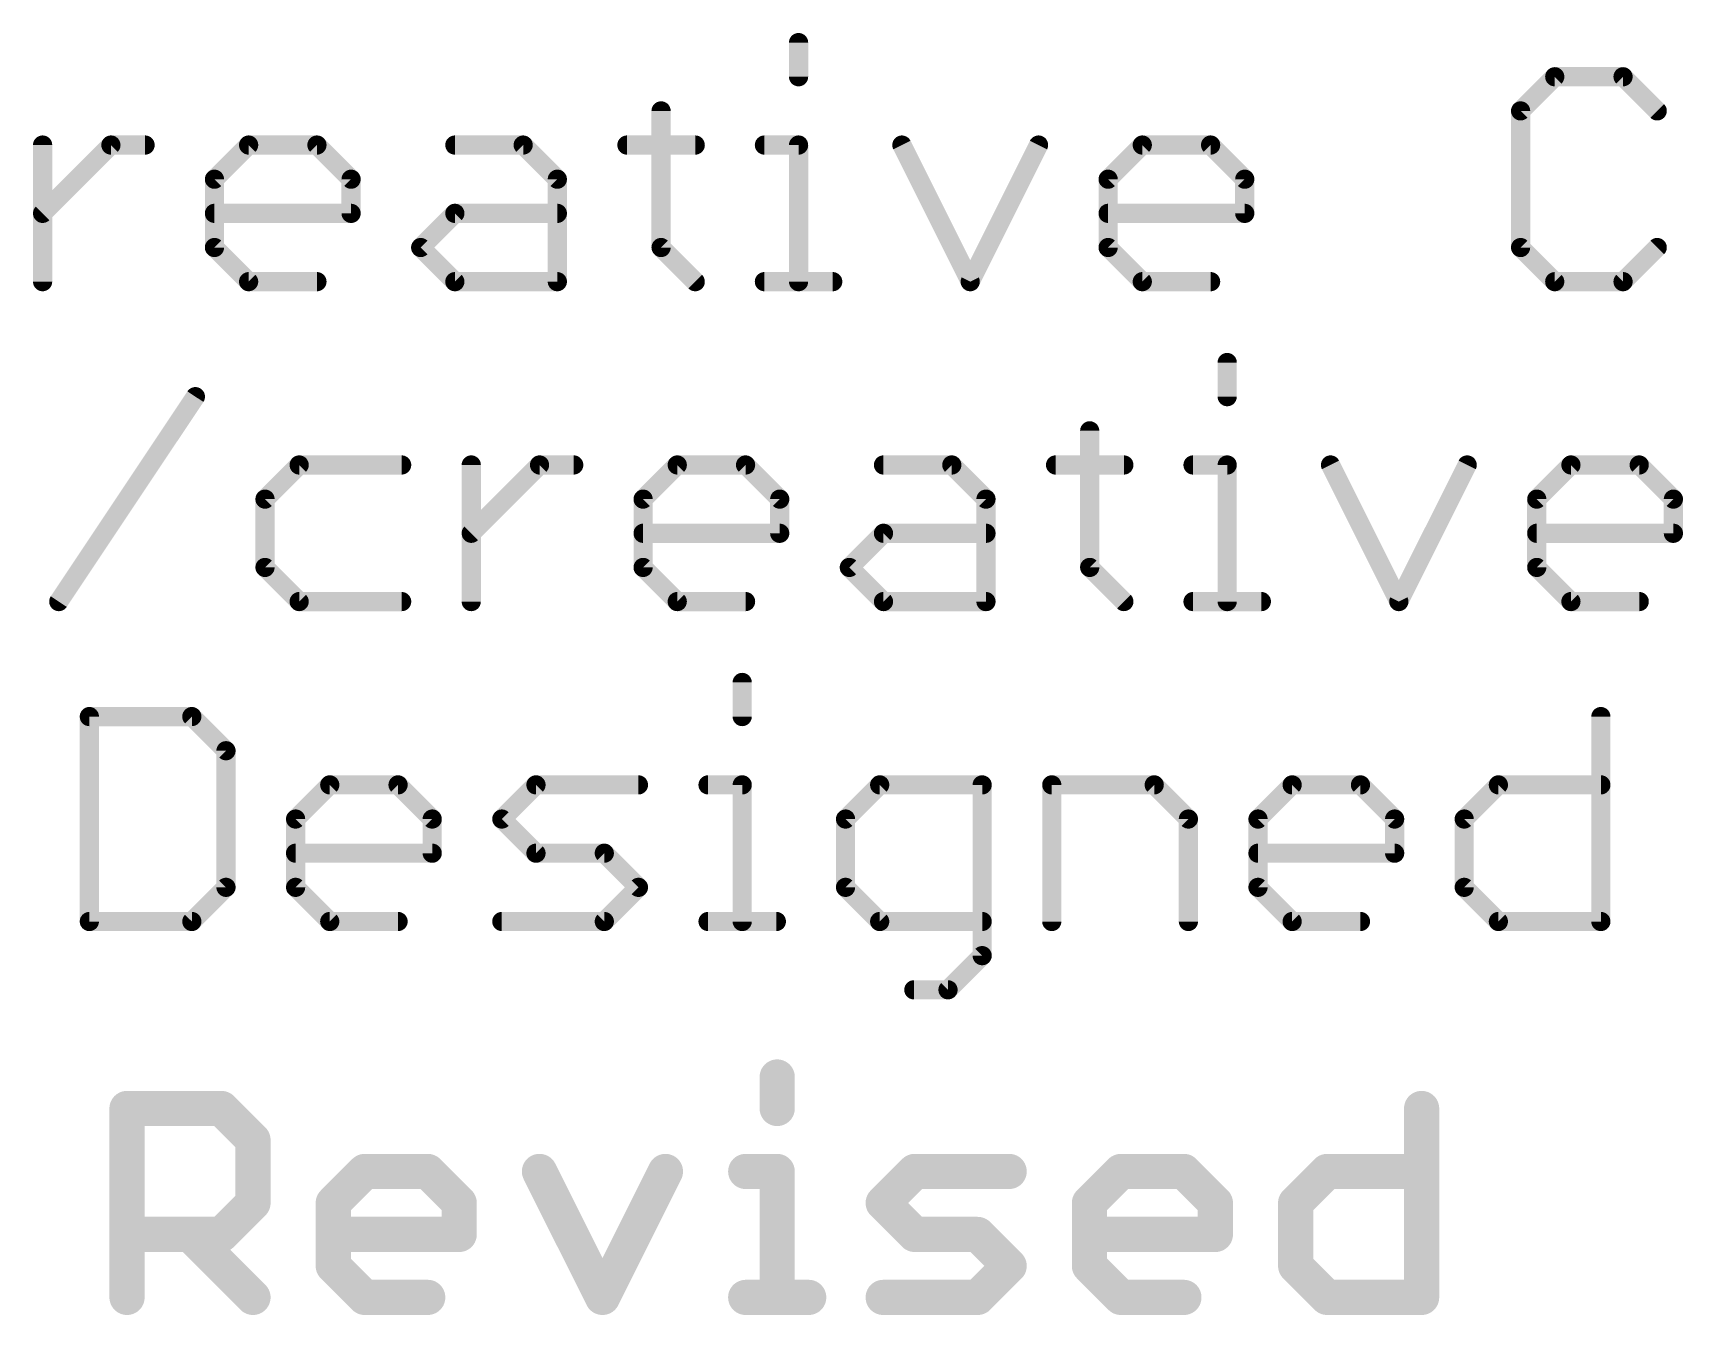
# Model space of a CAD drawing. Extents: x -119 to 13, y -18 to 17.
# Drawn here: x -87.22 to -74.12, y -3.05 to 7.13 of the extents above; entities that cross this region are included whole.
import ezdxf

# ---------------------------------------------------------------- set-up
doc = ezdxf.new("R2010")
doc.units = 0
doc.layers.add('51', color=53, linetype='CONTINUOUS')

msp = doc.modelspace()

# ---------------------------------------------------------------- linework, layer by layer
at = {"layer": '51'}
for points, const_width in [([(-81.1432, 7.0544), (-81.1432, 6.7832)], 0.1524), ([(-75.1403, 6.7832), (-75.4115, 6.512)], 0.1524), ([(-74.598, 6.7832), (-75.1403, 6.7832)], 0.1524), ([(-74.3268, 6.512), (-74.598, 6.7832)], 0.1524), ([(-82.2347, 6.512), (-82.2347, 5.4274)], 0.1524), ([(-75.4115, 6.512), (-75.4115, 5.4274)], 0.1524), ([(-87.1445, 5.1562), (-87.1445, 6.2409)], 0.1524), ([(-87.1445, 5.6985), (-86.6021, 6.2409)], 0.1524), ([(-86.6021, 6.2409), (-86.331, 6.2409)], 0.1524), ([(-85.7802, 5.9697), (-85.509, 6.2409)], 0.1524), ([(-85.509, 6.2409), (-84.9667, 6.2409)], 0.1524), ([(-84.9667, 6.2409), (-84.6955, 5.9697)], 0.1524), ([(-83.8718, 6.2409), (-83.3295, 6.2409)], 0.1524), ([(-83.3295, 6.2409), (-83.0583, 5.9697)], 0.1524), ([(-82.5058, 6.2409), (-81.9635, 6.2409)], 0.1524), ([(-81.4144, 6.2409), (-81.1432, 6.2409)], 0.1524), ([(-81.1432, 6.2409), (-81.1432, 5.1562)], 0.1524), ([(-80.323, 6.2409), (-79.7806, 5.1562)], 0.1524), ([(-79.7806, 5.1562), (-79.2383, 6.2409)], 0.1524), ([(-78.6858, 5.9697), (-78.4146, 6.2409)], 0.1524), ([(-78.4146, 6.2409), (-77.8723, 6.2409)], 0.1524), ([(-77.8723, 6.2409), (-77.6012, 5.9697)], 0.1524), ([(-85.7802, 5.4274), (-85.7802, 5.9697)], 0.1524), ([(-84.6955, 5.9697), (-84.6955, 5.6985)], 0.1524), ([(-83.0583, 5.9697), (-83.0583, 5.1562)], 0.1524), ([(-78.6858, 5.4274), (-78.6858, 5.9697)], 0.1524), ([(-77.6012, 5.9697), (-77.6012, 5.6985)], 0.1524), ([(-84.6955, 5.6985), (-85.7802, 5.6985)], 0.1524), ([(-84.143, 5.4274), (-83.8718, 5.6985)], 0.1524), ([(-83.8718, 5.6985), (-83.0583, 5.6985)], 0.1524), ([(-77.6012, 5.6985), (-78.6858, 5.6985)], 0.1524), ([(-85.509, 5.1562), (-85.7802, 5.4274)], 0.1524), ([(-83.8718, 5.1562), (-84.143, 5.4274)], 0.1524), ([(-82.2347, 5.4274), (-81.9635, 5.1562)], 0.1524), ([(-78.4146, 5.1562), (-78.6858, 5.4274)], 0.1524), ([(-75.4115, 5.4274), (-75.1403, 5.1562)], 0.1524), ([(-74.598, 5.1562), (-74.3268, 5.4274)], 0.1524), ([(-84.9667, 5.1562), (-85.509, 5.1562)], 0.1524), ([(-83.0583, 5.1562), (-83.8718, 5.1562)], 0.1524), ([(-81.4144, 5.1562), (-80.8721, 5.1562)], 0.1524), ([(-77.8723, 5.1562), (-78.4146, 5.1562)], 0.1524), ([(-75.1403, 5.1562), (-74.598, 5.1562)], 0.1524), ([(-77.7405, 4.5144), (-77.7405, 4.2432)], 0.1524), ([(-87.016, 2.6162), (-85.9314, 4.2432)], 0.1524), ([(-78.832, 3.972), (-78.832, 2.8874)], 0.1524), ([(-85.1077, 3.7009), (-85.3789, 3.4297)], 0.1524), ([(-84.2942, 3.7009), (-85.1077, 3.7009)], 0.1524), ([(-83.7417, 2.6162), (-83.7417, 3.7009)], 0.1524), ([(-83.7417, 3.1585), (-83.1994, 3.7009)], 0.1524), ([(-83.1994, 3.7009), (-82.9282, 3.7009)], 0.1524), ([(-82.3774, 3.4297), (-82.1063, 3.7009)], 0.1524), ([(-82.1063, 3.7009), (-81.5639, 3.7009)], 0.1524), ([(-81.5639, 3.7009), (-81.2928, 3.4297)], 0.1524), ([(-80.4691, 3.7009), (-79.9268, 3.7009)], 0.1524), ([(-79.9268, 3.7009), (-79.6556, 3.4297)], 0.1524), ([(-79.1031, 3.7009), (-78.5608, 3.7009)], 0.1524), ([(-78.0117, 3.7009), (-77.7405, 3.7009)], 0.1524), ([(-77.7405, 3.7009), (-77.7405, 2.6162)], 0.1524), ([(-76.9202, 3.7009), (-76.3779, 2.6162)], 0.1524), ([(-76.3779, 2.6162), (-75.8356, 3.7009)], 0.1524), ([(-75.2831, 3.4297), (-75.0119, 3.7009)], 0.1524), ([(-75.0119, 3.7009), (-74.4696, 3.7009)], 0.1524), ([(-74.4696, 3.7009), (-74.1984, 3.4297)], 0.1524), ([(-85.3789, 3.4297), (-85.3789, 2.8874)], 0.1524), ([(-82.3774, 2.8874), (-82.3774, 3.4297)], 0.1524), ([(-81.2928, 3.4297), (-81.2928, 3.1585)], 0.1524), ([(-79.6556, 3.4297), (-79.6556, 2.6162)], 0.1524), ([(-75.2831, 2.8874), (-75.2831, 3.4297)], 0.1524), ([(-74.1984, 3.4297), (-74.1984, 3.1585)], 0.1524), ([(-81.2928, 3.1585), (-82.3774, 3.1585)], 0.1524), ([(-80.7403, 2.8874), (-80.4691, 3.1585)], 0.1524), ([(-80.4691, 3.1585), (-79.6556, 3.1585)], 0.1524), ([(-74.1984, 3.1585), (-75.2831, 3.1585)], 0.1524), ([(-85.3789, 2.8874), (-85.1077, 2.6162)], 0.1524), ([(-82.1063, 2.6162), (-82.3774, 2.8874)], 0.1524), ([(-80.4691, 2.6162), (-80.7403, 2.8874)], 0.1524), ([(-78.832, 2.8874), (-78.5608, 2.6162)], 0.1524), ([(-75.0119, 2.6162), (-75.2831, 2.8874)], 0.1524), ([(-85.1077, 2.6162), (-84.2942, 2.6162)], 0.1524), ([(-81.5639, 2.6162), (-82.1063, 2.6162)], 0.1524), ([(-79.6556, 2.6162), (-80.4691, 2.6162)], 0.1524), ([(-78.0117, 2.6162), (-77.4694, 2.6162)], 0.1524), ([(-74.4696, 2.6162), (-75.0119, 2.6162)], 0.1524), ([(-81.5906, 1.9744), (-81.5906, 1.7032)], 0.1524), ([(-86.7733, 1.7032), (-86.7733, 0.0762)], 0.1524), ([(-85.9598, 1.7032), (-86.7733, 1.7032)], 0.1524), ([(-85.6886, 1.432), (-85.9598, 1.7032)], 0.1524), ([(-74.7742, 1.7032), (-74.7742, 0.0762)], 0.1524), ([(-85.6886, 0.3474), (-85.6886, 1.432)], 0.1524), ([(-85.1361, 0.8897), (-84.865, 1.1609)], 0.1524), ([(-84.865, 1.1609), (-84.3226, 1.1609)], 0.1524), ([(-84.3226, 1.1609), (-84.0515, 0.8897)], 0.1524), ([(-83.499, 0.8897), (-83.2278, 1.1609)], 0.1524), ([(-83.2278, 1.1609), (-82.4143, 1.1609)], 0.1524), ([(-81.8618, 1.1609), (-81.5906, 1.1609)], 0.1524), ([(-81.5906, 1.1609), (-81.5906, 0.0762)], 0.1524), ([(-80.4992, 1.1609), (-80.7704, 0.8897)], 0.1524), ([(-79.6857, 1.1609), (-80.4992, 1.1609)], 0.1524), ([(-79.6857, -0.195), (-79.6857, 1.1609)], 0.1524), ([(-79.1332, 0.0762), (-79.1332, 1.1609)], 0.1524), ([(-79.1332, 1.1609), (-78.3197, 1.1609)], 0.1524), ([(-78.3197, 1.1609), (-78.0486, 0.8897)], 0.1524), ([(-77.4961, 0.8897), (-77.2249, 1.1609)], 0.1524), ([(-77.2249, 1.1609), (-76.6826, 1.1609)], 0.1524), ([(-76.6826, 1.1609), (-76.4114, 0.8897)], 0.1524), ([(-75.8589, 0.8897), (-75.5877, 1.1609)], 0.1524), ([(-75.5877, 1.1609), (-74.7742, 1.1609)], 0.1524), ([(-85.1361, 0.3474), (-85.1361, 0.8897)], 0.1524), ([(-84.0515, 0.8897), (-84.0515, 0.6185)], 0.1524), ([(-83.2278, 0.6185), (-83.499, 0.8897)], 0.1524), ([(-80.7704, 0.8897), (-80.7704, 0.3474)], 0.1524), ([(-78.0486, 0.8897), (-78.0486, 0.0762)], 0.1524), ([(-77.4961, 0.3474), (-77.4961, 0.8897)], 0.1524), ([(-76.4114, 0.8897), (-76.4114, 0.6185)], 0.1524), ([(-75.8589, 0.3474), (-75.8589, 0.8897)], 0.1524), ([(-84.0515, 0.6185), (-85.1361, 0.6185)], 0.1524), ([(-82.6855, 0.6185), (-83.2278, 0.6185)], 0.1524), ([(-82.4143, 0.3474), (-82.6855, 0.6185)], 0.1524), ([(-76.4114, 0.6185), (-77.4961, 0.6185)], 0.1524), ([(-85.9598, 0.0762), (-85.6886, 0.3474)], 0.1524), ([(-84.865, 0.0762), (-85.1361, 0.3474)], 0.1524), ([(-82.6855, 0.0762), (-82.4143, 0.3474)], 0.1524), ([(-80.7704, 0.3474), (-80.4992, 0.0762)], 0.1524), ([(-77.2249, 0.0762), (-77.4961, 0.3474)], 0.1524), ([(-75.5877, 0.0762), (-75.8589, 0.3474)], 0.1524), ([(-86.7733, 0.0762), (-85.9598, 0.0762)], 0.1524), ([(-84.3226, 0.0762), (-84.865, 0.0762)], 0.1524), ([(-83.499, 0.0762), (-82.6855, 0.0762)], 0.1524), ([(-81.8618, 0.0762), (-81.3195, 0.0762)], 0.1524), ([(-80.4992, 0.0762), (-79.6857, 0.0762)], 0.1524), ([(-76.6826, 0.0762), (-77.2249, 0.0762)], 0.1524), ([(-74.7742, 0.0762), (-75.5877, 0.0762)], 0.1524), ([(-79.9569, -0.4661), (-79.6857, -0.195)], 0.1524), ([(-80.228, -0.4661), (-79.9569, -0.4661)], 0.1524), ([(-81.3129, -1.1584), (-81.3129, -1.4084)], 0.2794), ([(-86.4743, -2.9083), (-86.4743, -1.4084)], 0.2794), ([(-86.4743, -1.4084), (-85.7244, -1.4084)], 0.2794), ([(-85.7244, -1.4084), (-85.4744, -1.6584)], 0.2794), ([(-76.1972, -1.4084), (-76.1972, -2.9083)], 0.2794), ([(-85.4744, -1.6584), (-85.4744, -2.1584)], 0.2794), ([(-84.8371, -2.1584), (-84.5872, -1.9084)], 0.2794), ([(-84.5872, -1.9084), (-84.0872, -1.9084)], 0.2794), ([(-84.0872, -1.9084), (-83.8372, -2.1584)], 0.2794), ([(-83.2, -1.9084), (-82.7, -2.9083)], 0.2794), ([(-82.7, -2.9083), (-82.2001, -1.9084)], 0.2794), ([(-81.5628, -1.9084), (-81.3129, -1.9084)], 0.2794), ([(-81.3129, -1.9084), (-81.3129, -2.9083)], 0.2794), ([(-80.4714, -2.1584), (-80.2214, -1.9084)], 0.2794), ([(-80.2214, -1.9084), (-79.4715, -1.9084)], 0.2794), ([(-78.8342, -2.1584), (-78.5843, -1.9084)], 0.2794), ([(-78.5843, -1.9084), (-78.0843, -1.9084)], 0.2794), ([(-78.0843, -1.9084), (-77.8343, -2.1584)], 0.2794), ([(-77.1971, -2.1584), (-76.9471, -1.9084)], 0.2794), ([(-76.9471, -1.9084), (-76.1972, -1.9084)], 0.2794), ([(-85.4744, -2.1584), (-85.7244, -2.4083)], 0.2794), ([(-84.8371, -2.6583), (-84.8371, -2.1584)], 0.2794), ([(-83.8372, -2.1584), (-83.8372, -2.4083)], 0.2794), ([(-80.2214, -2.4083), (-80.4714, -2.1584)], 0.2794), ([(-78.8342, -2.6583), (-78.8342, -2.1584)], 0.2794), ([(-77.8343, -2.1584), (-77.8343, -2.4083)], 0.2794), ([(-77.1971, -2.6583), (-77.1971, -2.1584)], 0.2794), ([(-85.7244, -2.4083), (-86.4743, -2.4083)], 0.2794), ([(-85.9743, -2.4083), (-85.4744, -2.9083)], 0.2794), ([(-83.8372, -2.4083), (-84.8371, -2.4083)], 0.2794), ([(-79.7215, -2.4083), (-80.2214, -2.4083)], 0.2794), ([(-79.4715, -2.6583), (-79.7215, -2.4083)], 0.2794), ([(-77.8343, -2.4083), (-78.8342, -2.4083)], 0.2794), ([(-84.5872, -2.9083), (-84.8371, -2.6583)], 0.2794), ([(-79.7215, -2.9083), (-79.4715, -2.6583)], 0.2794), ([(-78.5843, -2.9083), (-78.8342, -2.6583)], 0.2794), ([(-76.9471, -2.9083), (-77.1971, -2.6583)], 0.2794), ([(-84.0872, -2.9083), (-84.5872, -2.9083)], 0.2794), ([(-81.5628, -2.9083), (-81.0629, -2.9083)], 0.2794), ([(-80.4714, -2.9083), (-79.7215, -2.9083)], 0.2794), ([(-78.0843, -2.9083), (-78.5843, -2.9083)], 0.2794), ([(-76.1972, -2.9083), (-76.9471, -2.9083)], 0.2794)]:
    msp.add_lwpolyline(points, dxfattribs=dict(at, const_width=const_width))
for points, const_width in [([(-81.1051, 7.0544, 1), (-81.1813, 7.0544)], 0.0762), ([(-81.1813, 6.7832, 1), (-81.1051, 6.7832)], 0.0762), ([(-75.1403, 6.8213, 1), (-75.1403, 6.7451)], 0.0762), ([(-75.1134, 6.7562, 1), (-75.1673, 6.8101)], 0.0762), ([(-74.5711, 6.8101, 1), (-74.6249, 6.7562)], 0.0762), ([(-74.598, 6.7451, 1), (-74.598, 6.8213)], 0.0762), ([(-82.1966, 6.512, 1), (-82.2728, 6.512)], 0.0762), ([(-75.3734, 6.512, 1), (-75.4496, 6.512)], 0.0762), ([(-75.4384, 6.539, 1), (-75.3846, 6.4851)], 0.0762), ([(-74.3538, 6.4851, 1), (-74.2999, 6.539)], 0.0762), ([(-87.1064, 6.2409, 1), (-87.1826, 6.2409)], 0.0762), ([(-86.6021, 6.279, 1), (-86.6021, 6.2028)], 0.0762), ([(-86.5752, 6.2139, 1), (-86.6291, 6.2678)], 0.0762), ([(-86.331, 6.2028, 1), (-86.331, 6.279)], 0.0762), ([(-85.509, 6.279, 1), (-85.509, 6.2028)], 0.0762), ([(-85.482, 6.2139, 1), (-85.5359, 6.2678)], 0.0762), ([(-84.9397, 6.2678, 1), (-84.9936, 6.2139)], 0.0762), ([(-84.9667, 6.2028, 1), (-84.9667, 6.279)], 0.0762), ([(-83.8718, 6.279, 1), (-83.8718, 6.2028)], 0.0762), ([(-83.3026, 6.2678, 1), (-83.3564, 6.2139)], 0.0762), ([(-83.3295, 6.2028, 1), (-83.3295, 6.279)], 0.0762), ([(-82.5058, 6.279, 1), (-82.5058, 6.2028)], 0.0762), ([(-81.9635, 6.2028, 1), (-81.9635, 6.279)], 0.0762), ([(-81.4144, 6.279, 1), (-81.4144, 6.2028)], 0.0762), ([(-81.1051, 6.2409, 1), (-81.1813, 6.2409)], 0.0762), ([(-81.1432, 6.2028, 1), (-81.1432, 6.279)], 0.0762), ([(-80.2889, 6.2579, 1), (-80.357, 6.2238)], 0.0762), ([(-79.2042, 6.2238, 1), (-79.2724, 6.2579)], 0.0762), ([(-78.4146, 6.279, 1), (-78.4146, 6.2028)], 0.0762), ([(-78.3877, 6.2139, 1), (-78.4416, 6.2678)], 0.0762), ([(-77.8454, 6.2678, 1), (-77.8993, 6.2139)], 0.0762), ([(-77.8723, 6.2028, 1), (-77.8723, 6.279)], 0.0762), ([(-85.7421, 5.9697, 1), (-85.8183, 5.9697)], 0.0762), ([(-85.8071, 5.9966, 1), (-85.7532, 5.9428)], 0.0762), ([(-84.6574, 5.9697, 1), (-84.7336, 5.9697)], 0.0762), ([(-84.7224, 5.9428, 1), (-84.6686, 5.9966)], 0.0762), ([(-83.0202, 5.9697, 1), (-83.0964, 5.9697)], 0.0762), ([(-83.0853, 5.9428, 1), (-83.0314, 5.9966)], 0.0762), ([(-78.6477, 5.9697, 1), (-78.7239, 5.9697)], 0.0762), ([(-78.7128, 5.9966, 1), (-78.6589, 5.9428)], 0.0762), ([(-77.5631, 5.9697, 1), (-77.6393, 5.9697)], 0.0762), ([(-77.6281, 5.9428, 1), (-77.5742, 5.9966)], 0.0762), ([(-87.1714, 5.7255, 1), (-87.1175, 5.6716)], 0.0762), ([(-85.7802, 5.7366, 1), (-85.7802, 5.6604)], 0.0762), ([(-84.6955, 5.6604, 1), (-84.6955, 5.7366)], 0.0762), ([(-83.8718, 5.7366, 1), (-83.8718, 5.6604)], 0.0762), ([(-83.8449, 5.6716, 1), (-83.8988, 5.7255)], 0.0762), ([(-83.0583, 5.6604, 1), (-83.0583, 5.7366)], 0.0762), ([(-78.6858, 5.7366, 1), (-78.6858, 5.6604)], 0.0762), ([(-77.6012, 5.6604, 1), (-77.6012, 5.7366)], 0.0762), ([(-84.7336, 5.6985, 1), (-84.6574, 5.6985)], 0.0762), ([(-77.6393, 5.6985, 1), (-77.5631, 5.6985)], 0.0762), ([(-85.7532, 5.4543, 1), (-85.8071, 5.4004)], 0.0762), ([(-84.1161, 5.4543, 1), (-84.1699, 5.4004)], 0.0762), ([(-82.2077, 5.4543, 1), (-82.2616, 5.4004)], 0.0762), ([(-78.6589, 5.4543, 1), (-78.7128, 5.4004)], 0.0762), ([(-75.3846, 5.4543, 1), (-75.4384, 5.4004)], 0.0762), ([(-74.2999, 5.4004, 1), (-74.3538, 5.4543)], 0.0762), ([(-85.8183, 5.4274, 1), (-85.7421, 5.4274)], 0.0762), ([(-84.1699, 5.4543, 1), (-84.1161, 5.4004)], 0.0762), ([(-82.2728, 5.4274, 1), (-82.1966, 5.4274)], 0.0762), ([(-78.7239, 5.4274, 1), (-78.6477, 5.4274)], 0.0762), ([(-75.4496, 5.4274, 1), (-75.3734, 5.4274)], 0.0762), ([(-87.1826, 5.1562, 1), (-87.1064, 5.1562)], 0.0762), ([(-85.509, 5.1943, 1), (-85.509, 5.1181)], 0.0762), ([(-85.5359, 5.1293, 1), (-85.482, 5.1831)], 0.0762), ([(-84.9667, 5.1181, 1), (-84.9667, 5.1943)], 0.0762), ([(-83.8718, 5.1943, 1), (-83.8718, 5.1181)], 0.0762), ([(-83.8988, 5.1293, 1), (-83.8449, 5.1831)], 0.0762), ([(-83.0964, 5.1562, 1), (-83.0202, 5.1562)], 0.0762), ([(-83.0583, 5.1181, 1), (-83.0583, 5.1943)], 0.0762), ([(-81.9905, 5.1293, 1), (-81.9366, 5.1831)], 0.0762), ([(-81.4144, 5.1943, 1), (-81.4144, 5.1181)], 0.0762), ([(-81.1813, 5.1562, 1), (-81.1051, 5.1562)], 0.0762), ([(-80.8721, 5.1181, 1), (-80.8721, 5.1943)], 0.0762), ([(-79.8147, 5.1732, 1), (-79.7466, 5.1392)], 0.0762), ([(-79.8147, 5.1392, 1), (-79.7466, 5.1732)], 0.0762), ([(-78.4146, 5.1943, 1), (-78.4146, 5.1181)], 0.0762), ([(-78.4416, 5.1293, 1), (-78.3877, 5.1831)], 0.0762), ([(-77.8723, 5.1181, 1), (-77.8723, 5.1943)], 0.0762), ([(-75.1403, 5.1943, 1), (-75.1403, 5.1181)], 0.0762), ([(-75.1673, 5.1293, 1), (-75.1134, 5.1831)], 0.0762), ([(-74.6249, 5.1831, 1), (-74.5711, 5.1293)], 0.0762), ([(-74.598, 5.1181, 1), (-74.598, 5.1943)], 0.0762), ([(-77.7024, 4.5144, 1), (-77.7786, 4.5144)], 0.0762), ([(-85.8997, 4.2221, 1), (-85.9631, 4.2643)], 0.0762), ([(-77.7786, 4.2432, 1), (-77.7024, 4.2432)], 0.0762), ([(-78.7939, 3.972, 1), (-78.8701, 3.972)], 0.0762), ([(-85.1077, 3.739, 1), (-85.1077, 3.6628)], 0.0762), ([(-85.0808, 3.6739, 1), (-85.1347, 3.7278)], 0.0762), ([(-84.2942, 3.6628, 1), (-84.2942, 3.739)], 0.0762), ([(-83.7036, 3.7009, 1), (-83.7798, 3.7009)], 0.0762), ([(-83.1994, 3.739, 1), (-83.1994, 3.6628)], 0.0762), ([(-83.1725, 3.6739, 1), (-83.2263, 3.7278)], 0.0762), ([(-82.9282, 3.6628, 1), (-82.9282, 3.739)], 0.0762), ([(-82.1063, 3.739, 1), (-82.1063, 3.6628)], 0.0762), ([(-82.0793, 3.6739, 1), (-82.1332, 3.7278)], 0.0762), ([(-81.537, 3.7278, 1), (-81.5909, 3.6739)], 0.0762), ([(-81.5639, 3.6628, 1), (-81.5639, 3.739)], 0.0762), ([(-80.4691, 3.739, 1), (-80.4691, 3.6628)], 0.0762), ([(-79.8998, 3.7278, 1), (-79.9537, 3.6739)], 0.0762), ([(-79.9268, 3.6628, 1), (-79.9268, 3.739)], 0.0762), ([(-79.1031, 3.739, 1), (-79.1031, 3.6628)], 0.0762), ([(-78.5608, 3.6628, 1), (-78.5608, 3.739)], 0.0762), ([(-78.0117, 3.739, 1), (-78.0117, 3.6628)], 0.0762), ([(-77.7024, 3.7009, 1), (-77.7786, 3.7009)], 0.0762), ([(-77.7405, 3.6628, 1), (-77.7405, 3.739)], 0.0762), ([(-76.8862, 3.7179, 1), (-76.9543, 3.6838)], 0.0762), ([(-75.8015, 3.6838, 1), (-75.8697, 3.7179)], 0.0762), ([(-75.0119, 3.739, 1), (-75.0119, 3.6628)], 0.0762), ([(-74.985, 3.6739, 1), (-75.0389, 3.7278)], 0.0762), ([(-74.4427, 3.7278, 1), (-74.4965, 3.6739)], 0.0762), ([(-74.4696, 3.6628, 1), (-74.4696, 3.739)], 0.0762), ([(-85.3408, 3.4297, 1), (-85.417, 3.4297)], 0.0762), ([(-85.4058, 3.4566, 1), (-85.3519, 3.4028)], 0.0762), ([(-82.3393, 3.4297, 1), (-82.4155, 3.4297)], 0.0762), ([(-82.4044, 3.4566, 1), (-82.3505, 3.4028)], 0.0762), ([(-81.2547, 3.4297, 1), (-81.3309, 3.4297)], 0.0762), ([(-81.3197, 3.4028, 1), (-81.2658, 3.4566)], 0.0762), ([(-79.6175, 3.4297, 1), (-79.6937, 3.4297)], 0.0762), ([(-79.6826, 3.4028, 1), (-79.6287, 3.4566)], 0.0762), ([(-75.245, 3.4297, 1), (-75.3212, 3.4297)], 0.0762), ([(-75.31, 3.4566, 1), (-75.2561, 3.4028)], 0.0762), ([(-74.1603, 3.4297, 1), (-74.2365, 3.4297)], 0.0762), ([(-74.2254, 3.4028, 1), (-74.1715, 3.4566)], 0.0762), ([(-83.7687, 3.1855, 1), (-83.7148, 3.1316)], 0.0762), ([(-82.3774, 3.1966, 1), (-82.3774, 3.1204)], 0.0762), ([(-81.3309, 3.1585, 1), (-81.2547, 3.1585)], 0.0762), ([(-81.2928, 3.1204, 1), (-81.2928, 3.1966)], 0.0762), ([(-80.4691, 3.1966, 1), (-80.4691, 3.1204)], 0.0762), ([(-80.4422, 3.1316, 1), (-80.4961, 3.1855)], 0.0762), ([(-79.6556, 3.1204, 1), (-79.6556, 3.1966)], 0.0762), ([(-75.2831, 3.1966, 1), (-75.2831, 3.1204)], 0.0762), ([(-74.2365, 3.1585, 1), (-74.1603, 3.1585)], 0.0762), ([(-74.1984, 3.1204, 1), (-74.1984, 3.1966)], 0.0762), ([(-85.3519, 2.9143, 1), (-85.4058, 2.8604)], 0.0762), ([(-85.417, 2.8874, 1), (-85.3408, 2.8874)], 0.0762), ([(-82.3505, 2.9143, 1), (-82.4044, 2.8604)], 0.0762), ([(-82.4155, 2.8874, 1), (-82.3393, 2.8874)], 0.0762), ([(-80.7133, 2.9143, 1), (-80.7672, 2.8604)], 0.0762), ([(-80.7672, 2.9143, 1), (-80.7133, 2.8604)], 0.0762), ([(-78.805, 2.9143, 1), (-78.8589, 2.8604)], 0.0762), ([(-78.8701, 2.8874, 1), (-78.7939, 2.8874)], 0.0762), ([(-75.2561, 2.9143, 1), (-75.31, 2.8604)], 0.0762), ([(-75.3212, 2.8874, 1), (-75.245, 2.8874)], 0.0762), ([(-87.0477, 2.6373, 1), (-86.9843, 2.5951)], 0.0762), ([(-85.1077, 2.6543, 1), (-85.1077, 2.5781)], 0.0762), ([(-85.1347, 2.5893, 1), (-85.0808, 2.6431)], 0.0762), ([(-84.2942, 2.5781, 1), (-84.2942, 2.6543)], 0.0762), ([(-83.7798, 2.6162, 1), (-83.7036, 2.6162)], 0.0762), ([(-82.1063, 2.6543, 1), (-82.1063, 2.5781)], 0.0762), ([(-82.1332, 2.5893, 1), (-82.0793, 2.6431)], 0.0762), ([(-81.5639, 2.5781, 1), (-81.5639, 2.6543)], 0.0762), ([(-80.4691, 2.6543, 1), (-80.4691, 2.5781)], 0.0762), ([(-80.4961, 2.5893, 1), (-80.4422, 2.6431)], 0.0762), ([(-79.6937, 2.6162, 1), (-79.6175, 2.6162)], 0.0762), ([(-79.6556, 2.5781, 1), (-79.6556, 2.6543)], 0.0762), ([(-78.5877, 2.5893, 1), (-78.5339, 2.6431)], 0.0762), ([(-78.0117, 2.6543, 1), (-78.0117, 2.5781)], 0.0762), ([(-77.7786, 2.6162, 1), (-77.7024, 2.6162)], 0.0762), ([(-77.4694, 2.5781, 1), (-77.4694, 2.6543)], 0.0762), ([(-76.412, 2.6332, 1), (-76.3438, 2.5992)], 0.0762), ([(-76.412, 2.5992, 1), (-76.3438, 2.6332)], 0.0762), ([(-75.0119, 2.6543, 1), (-75.0119, 2.5781)], 0.0762), ([(-75.0389, 2.5893, 1), (-74.985, 2.6431)], 0.0762), ([(-74.4696, 2.5781, 1), (-74.4696, 2.6543)], 0.0762), ([(-81.5525, 1.9744, 1), (-81.6287, 1.9744)], 0.0762), ([(-86.7352, 1.7032, 1), (-86.8114, 1.7032)], 0.0762), ([(-86.7733, 1.7413, 1), (-86.7733, 1.6651)], 0.0762), ([(-85.9328, 1.7301, 1), (-85.9867, 1.6762)], 0.0762), ([(-85.9598, 1.6651, 1), (-85.9598, 1.7413)], 0.0762), ([(-81.6287, 1.7032, 1), (-81.5525, 1.7032)], 0.0762), ([(-74.7361, 1.7032, 1), (-74.8123, 1.7032)], 0.0762), ([(-85.6505, 1.432, 1), (-85.7267, 1.432)], 0.0762), ([(-85.7156, 1.4051, 1), (-85.6617, 1.459)], 0.0762), ([(-84.865, 1.199, 1), (-84.865, 1.1228)], 0.0762), ([(-84.838, 1.1339, 1), (-84.8919, 1.1878)], 0.0762), ([(-84.2957, 1.1878, 1), (-84.3496, 1.1339)], 0.0762), ([(-84.3226, 1.1228, 1), (-84.3226, 1.199)], 0.0762), ([(-83.2278, 1.199, 1), (-83.2278, 1.1228)], 0.0762), ([(-83.2009, 1.1339, 1), (-83.2547, 1.1878)], 0.0762), ([(-82.4143, 1.1228, 1), (-82.4143, 1.199)], 0.0762), ([(-81.8618, 1.199, 1), (-81.8618, 1.1228)], 0.0762), ([(-81.5525, 1.1609, 1), (-81.6287, 1.1609)], 0.0762), ([(-81.5906, 1.1228, 1), (-81.5906, 1.199)], 0.0762), ([(-80.4992, 1.199, 1), (-80.4992, 1.1228)], 0.0762), ([(-80.4723, 1.1339, 1), (-80.5262, 1.1878)], 0.0762), ([(-79.6476, 1.1609, 1), (-79.7238, 1.1609)], 0.0762), ([(-79.6857, 1.1228, 1), (-79.6857, 1.199)], 0.0762), ([(-79.0951, 1.1609, 1), (-79.1713, 1.1609)], 0.0762), ([(-79.1332, 1.199, 1), (-79.1332, 1.1228)], 0.0762), ([(-78.2928, 1.1878, 1), (-78.3467, 1.1339)], 0.0762), ([(-78.3197, 1.1228, 1), (-78.3197, 1.199)], 0.0762), ([(-77.2249, 1.199, 1), (-77.2249, 1.1228)], 0.0762), ([(-77.198, 1.1339, 1), (-77.2518, 1.1878)], 0.0762), ([(-76.6556, 1.1878, 1), (-76.7095, 1.1339)], 0.0762), ([(-76.6826, 1.1228, 1), (-76.6826, 1.199)], 0.0762), ([(-75.5877, 1.199, 1), (-75.5877, 1.1228)], 0.0762), ([(-75.5608, 1.1339, 1), (-75.6147, 1.1878)], 0.0762), ([(-74.7742, 1.1228, 1), (-74.7742, 1.199)], 0.0762), ([(-85.098, 0.8897, 1), (-85.1742, 0.8897)], 0.0762), ([(-85.1631, 0.9166, 1), (-85.1092, 0.8628)], 0.0762), ([(-84.0134, 0.8897, 1), (-84.0896, 0.8897)], 0.0762), ([(-84.0784, 0.8628, 1), (-84.0245, 0.9166)], 0.0762), ([(-83.472, 0.9166, 1), (-83.5259, 0.8628)], 0.0762), ([(-83.5259, 0.9166, 1), (-83.472, 0.8628)], 0.0762), ([(-80.7323, 0.8897, 1), (-80.8085, 0.8897)], 0.0762), ([(-80.7973, 0.9166, 1), (-80.7434, 0.8628)], 0.0762), ([(-78.0105, 0.8897, 1), (-78.0867, 0.8897)], 0.0762), ([(-78.0755, 0.8628, 1), (-78.0216, 0.9166)], 0.0762), ([(-77.458, 0.8897, 1), (-77.5342, 0.8897)], 0.0762), ([(-77.523, 0.9166, 1), (-77.4691, 0.8628)], 0.0762), ([(-76.3733, 0.8897, 1), (-76.4495, 0.8897)], 0.0762), ([(-76.4383, 0.8628, 1), (-76.3845, 0.9166)], 0.0762), ([(-75.8208, 0.8897, 1), (-75.897, 0.8897)], 0.0762), ([(-75.8858, 0.9166, 1), (-75.832, 0.8628)], 0.0762), ([(-85.1361, 0.6566, 1), (-85.1361, 0.5804)], 0.0762), ([(-84.0896, 0.6185, 1), (-84.0134, 0.6185)], 0.0762), ([(-84.0515, 0.5804, 1), (-84.0515, 0.6566)], 0.0762), ([(-83.2278, 0.6566, 1), (-83.2278, 0.5804)], 0.0762), ([(-83.2547, 0.5916, 1), (-83.2009, 0.6455)], 0.0762), ([(-82.6585, 0.6455, 1), (-82.7124, 0.5916)], 0.0762), ([(-82.6855, 0.5804, 1), (-82.6855, 0.6566)], 0.0762), ([(-77.4961, 0.6566, 1), (-77.4961, 0.5804)], 0.0762), ([(-76.4495, 0.6185, 1), (-76.3733, 0.6185)], 0.0762), ([(-76.4114, 0.5804, 1), (-76.4114, 0.6566)], 0.0762), ([(-85.6617, 0.3204, 1), (-85.7156, 0.3743)], 0.0762), ([(-85.1092, 0.3743, 1), (-85.1631, 0.3204)], 0.0762), ([(-82.3874, 0.3204, 1), (-82.4412, 0.3743)], 0.0762), ([(-82.4412, 0.3204, 1), (-82.3874, 0.3743)], 0.0762), ([(-80.7434, 0.3743, 1), (-80.7973, 0.3204)], 0.0762), ([(-77.4691, 0.3743, 1), (-77.523, 0.3204)], 0.0762), ([(-75.832, 0.3743, 1), (-75.8858, 0.3204)], 0.0762), ([(-85.7267, 0.3474, 1), (-85.6505, 0.3474)], 0.0762), ([(-85.1742, 0.3474, 1), (-85.098, 0.3474)], 0.0762), ([(-80.8085, 0.3474, 1), (-80.7323, 0.3474)], 0.0762), ([(-77.5342, 0.3474, 1), (-77.458, 0.3474)], 0.0762), ([(-75.897, 0.3474, 1), (-75.8208, 0.3474)], 0.0762), ([(-86.7733, 0.1143, 1), (-86.7733, 0.0381)], 0.0762), ([(-85.9867, 0.1031, 1), (-85.9328, 0.0493)], 0.0762), ([(-85.9598, 0.0381, 1), (-85.9598, 0.1143)], 0.0762), ([(-84.865, 0.1143, 1), (-84.865, 0.0381)], 0.0762), ([(-84.8919, 0.0493, 1), (-84.838, 0.1031)], 0.0762), ([(-84.3226, 0.0381, 1), (-84.3226, 0.1143)], 0.0762), ([(-83.499, 0.1143, 1), (-83.499, 0.0381)], 0.0762), ([(-82.7124, 0.1031, 1), (-82.6585, 0.0493)], 0.0762), ([(-82.6855, 0.0381, 1), (-82.6855, 0.1143)], 0.0762), ([(-81.8618, 0.1143, 1), (-81.8618, 0.0381)], 0.0762), ([(-81.3195, 0.0381, 1), (-81.3195, 0.1143)], 0.0762), ([(-80.4992, 0.1143, 1), (-80.4992, 0.0381)], 0.0762), ([(-80.5262, 0.0493, 1), (-80.4723, 0.1031)], 0.0762), ([(-79.6857, 0.0381, 1), (-79.6857, 0.1143)], 0.0762), ([(-77.2249, 0.1143, 1), (-77.2249, 0.0381)], 0.0762), ([(-77.2518, 0.0493, 1), (-77.198, 0.1031)], 0.0762), ([(-76.6826, 0.0381, 1), (-76.6826, 0.1143)], 0.0762), ([(-75.5877, 0.1143, 1), (-75.5877, 0.0381)], 0.0762), ([(-75.6147, 0.0493, 1), (-75.5608, 0.1031)], 0.0762), ([(-74.7742, 0.0381, 1), (-74.7742, 0.1143)], 0.0762), ([(-86.8114, 0.0762, 1), (-86.7352, 0.0762)], 0.0762), ([(-81.6287, 0.0762, 1), (-81.5525, 0.0762)], 0.0762), ([(-79.1713, 0.0762, 1), (-79.0951, 0.0762)], 0.0762), ([(-78.0867, 0.0762, 1), (-78.0105, 0.0762)], 0.0762), ([(-74.8123, 0.0762, 1), (-74.7361, 0.0762)], 0.0762), ([(-79.6588, -0.2219, 1), (-79.7127, -0.168)], 0.0762), ([(-79.7238, -0.195, 1), (-79.6476, -0.195)], 0.0762), ([(-80.228, -0.428, 1), (-80.228, -0.5042)], 0.0762), ([(-79.9569, -0.5042, 1), (-79.9569, -0.428)], 0.0762), ([(-79.9838, -0.4392, 1), (-79.9299, -0.4931)], 0.0762), ([(-81.243, -1.1584, 1), (-81.3827, -1.1584)], 0.1397), ([(-86.4044, -1.4084, 1), (-86.5442, -1.4084)], 0.1397), ([(-86.4743, -1.3386, 1), (-86.4743, -1.4783)], 0.1397), ([(-85.675, -1.359, 1), (-85.7738, -1.4578)], 0.1397), ([(-85.7244, -1.4783, 1), (-85.7244, -1.3386)], 0.1397), ([(-76.1273, -1.4084, 1), (-76.267, -1.4084)], 0.1397), ([(-81.3827, -1.4084, 1), (-81.243, -1.4084)], 0.1397), ([(-85.4045, -1.6584, 1), (-85.5442, -1.6584)], 0.1397), ([(-85.5238, -1.7078, 1), (-85.425, -1.609)], 0.1397), ([(-84.5872, -1.8385, 1), (-84.5872, -1.9782)], 0.1397), ([(-84.5378, -1.9578, 1), (-84.6366, -1.859)], 0.1397), ([(-84.0378, -1.859, 1), (-84.1366, -1.9578)], 0.1397), ([(-84.0872, -1.9782, 1), (-84.0872, -1.8385)], 0.1397), ([(-83.1375, -1.8771, 1), (-83.2625, -1.9396)], 0.1397), ([(-82.1376, -1.9396, 1), (-82.2625, -1.8771)], 0.1397), ([(-81.5628, -1.8385, 1), (-81.5628, -1.9782)], 0.1397), ([(-81.243, -1.9084, 1), (-81.3827, -1.9084)], 0.1397), ([(-81.3129, -1.9782, 1), (-81.3129, -1.8385)], 0.1397), ([(-80.2214, -1.8385, 1), (-80.2214, -1.9782)], 0.1397), ([(-80.172, -1.9578, 1), (-80.2708, -1.859)], 0.1397), ([(-79.4715, -1.9782, 1), (-79.4715, -1.8385)], 0.1397), ([(-78.5843, -1.8385, 1), (-78.5843, -1.9782)], 0.1397), ([(-78.5349, -1.9578, 1), (-78.6337, -1.859)], 0.1397), ([(-78.0349, -1.859, 1), (-78.1337, -1.9578)], 0.1397), ([(-78.0843, -1.9782, 1), (-78.0843, -1.8385)], 0.1397), ([(-76.9471, -1.8385, 1), (-76.9471, -1.9782)], 0.1397), ([(-76.8977, -1.9578, 1), (-76.9965, -1.859)], 0.1397), ([(-76.1972, -1.9782, 1), (-76.1972, -1.8385)], 0.1397), ([(-85.5442, -2.1584, 1), (-85.4045, -2.1584)], 0.1397), ([(-85.425, -2.2078, 1), (-85.5238, -2.109)], 0.1397), ([(-84.7673, -2.1584, 1), (-84.907, -2.1584)], 0.1397), ([(-84.8865, -2.109, 1), (-84.7878, -2.2078)], 0.1397), ([(-83.7674, -2.1584, 1), (-83.9071, -2.1584)], 0.1397), ([(-83.8866, -2.2078, 1), (-83.7878, -2.109)], 0.1397), ([(-80.422, -2.109, 1), (-80.5208, -2.2078)], 0.1397), ([(-80.5208, -2.109, 1), (-80.422, -2.2078)], 0.1397), ([(-78.7644, -2.1584, 1), (-78.9041, -2.1584)], 0.1397), ([(-78.8836, -2.109, 1), (-78.7848, -2.2078)], 0.1397), ([(-77.7645, -2.1584, 1), (-77.9042, -2.1584)], 0.1397), ([(-77.8837, -2.2078, 1), (-77.7849, -2.109)], 0.1397), ([(-77.1272, -2.1584, 1), (-77.2669, -2.1584)], 0.1397), ([(-77.2465, -2.109, 1), (-77.1477, -2.2078)], 0.1397), ([(-86.4743, -2.3385, 1), (-86.4743, -2.4782)], 0.1397), ([(-85.9249, -2.3589, 1), (-86.0237, -2.4577)], 0.1397), ([(-85.7738, -2.3589, 1), (-85.675, -2.4577)], 0.1397), ([(-85.7244, -2.4782, 1), (-85.7244, -2.3385)], 0.1397), ([(-84.8371, -2.3385, 1), (-84.8371, -2.4782)], 0.1397), ([(-83.9071, -2.4083, 1), (-83.7674, -2.4083)], 0.1397), ([(-83.8372, -2.4782, 1), (-83.8372, -2.3385)], 0.1397), ([(-80.2214, -2.3385, 1), (-80.2214, -2.4782)], 0.1397), ([(-80.2708, -2.4577, 1), (-80.172, -2.3589)], 0.1397), ([(-79.6721, -2.3589, 1), (-79.7708, -2.4577)], 0.1397), ([(-79.7215, -2.4782, 1), (-79.7215, -2.3385)], 0.1397), ([(-78.8342, -2.3385, 1), (-78.8342, -2.4782)], 0.1397), ([(-77.9042, -2.4083, 1), (-77.7645, -2.4083)], 0.1397), ([(-77.8343, -2.4782, 1), (-77.8343, -2.3385)], 0.1397), ([(-84.907, -2.6583, 1), (-84.7673, -2.6583)], 0.1397), ([(-84.7878, -2.6089, 1), (-84.8865, -2.7077)], 0.1397), ([(-79.4221, -2.7077, 1), (-79.5209, -2.6089)], 0.1397), ([(-79.5209, -2.7077, 1), (-79.4221, -2.6089)], 0.1397), ([(-78.9041, -2.6583, 1), (-78.7644, -2.6583)], 0.1397), ([(-78.7848, -2.6089, 1), (-78.8836, -2.7077)], 0.1397), ([(-77.1477, -2.6089, 1), (-77.2465, -2.7077)], 0.1397), ([(-77.2669, -2.6583, 1), (-77.1272, -2.6583)], 0.1397), ([(-86.5442, -2.9083, 1), (-86.4044, -2.9083)], 0.1397), ([(-85.5238, -2.9577, 1), (-85.425, -2.8589)], 0.1397), ([(-84.5872, -2.8384, 1), (-84.5872, -2.9782)], 0.1397), ([(-84.6366, -2.9577, 1), (-84.5378, -2.8589)], 0.1397), ([(-84.0872, -2.9782, 1), (-84.0872, -2.8384)], 0.1397), ([(-82.7625, -2.8771, 1), (-82.6376, -2.9395)], 0.1397), ([(-82.7625, -2.9395, 1), (-82.6376, -2.8771)], 0.1397), ([(-81.5628, -2.8384, 1), (-81.5628, -2.9782)], 0.1397), ([(-81.3827, -2.9083, 1), (-81.243, -2.9083)], 0.1397), ([(-81.0629, -2.9782, 1), (-81.0629, -2.8384)], 0.1397), ([(-80.4714, -2.8384, 1), (-80.4714, -2.9782)], 0.1397), ([(-79.7708, -2.8589, 1), (-79.6721, -2.9577)], 0.1397), ([(-79.7215, -2.9782, 1), (-79.7215, -2.8384)], 0.1397), ([(-78.5843, -2.8384, 1), (-78.5843, -2.9782)], 0.1397), ([(-78.6337, -2.9577, 1), (-78.5349, -2.8589)], 0.1397), ([(-78.0843, -2.9782, 1), (-78.0843, -2.8384)], 0.1397), ([(-76.9471, -2.8384, 1), (-76.9471, -2.9782)], 0.1397), ([(-76.9965, -2.9577, 1), (-76.8977, -2.8589)], 0.1397), ([(-76.267, -2.9083, 1), (-76.1273, -2.9083)], 0.1397), ([(-76.1972, -2.9782, 1), (-76.1972, -2.8384)], 0.1397)]:
    msp.add_lwpolyline(points, format="xyb", dxfattribs=dict(at, const_width=const_width))

doc.saveas('drawing.dxf')
